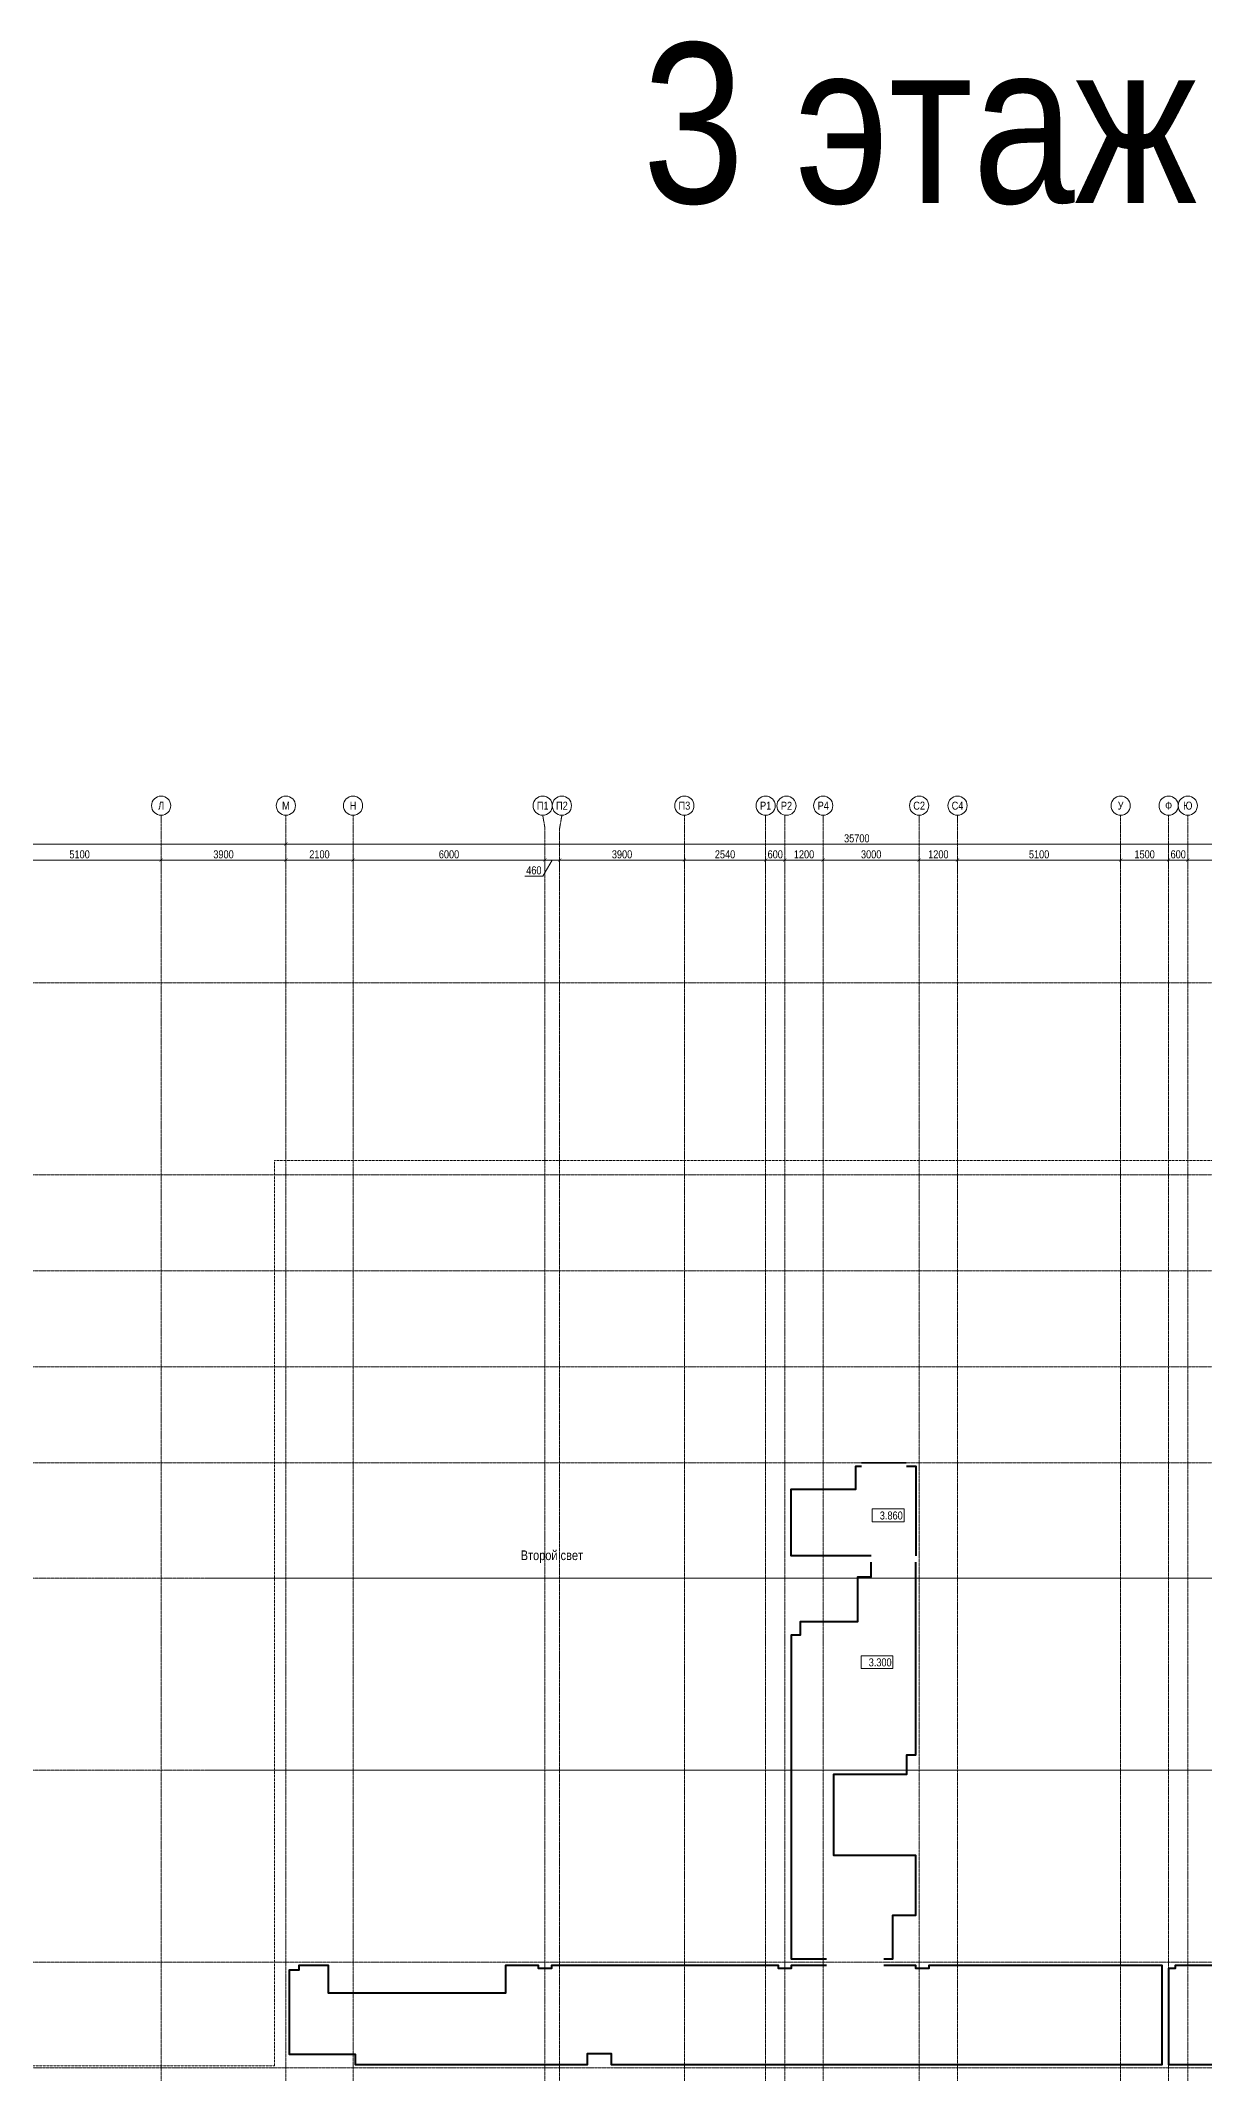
# Model space of a CAD drawing. Header units: millimetres. Extents: x -328335 to 1212475, y -208171 to 164144.
# Drawn here: x 29831 to 66218, y 100625 to 164144 of the extents above; entities that cross this region are included whole.
import ezdxf
from ezdxf.enums import TextEntityAlignment as Align

# ---------------------------------------------------------------- set-up
doc = ezdxf.new("R2010")
doc.units = ezdxf.units.MM
doc.header["$LTSCALE"] = 0.5
doc.linetypes.add('CENTER2', pattern=[28.575, 19.05, -3.175, 3.175, -3.175])
doc.linetypes.add('DASHED', pattern=[19.05, 12.7, -6.35])
doc.layers.get('Defpoints').update_dxf_attribs({"color": 140})
for name, color, linetype, lineweight in [('АИ_Плинтус', 3, 'Continuous', 9), ('АИ_Текст', 7, 'Continuous', 13), ('АР6_потолок_отм', 5, 'Continuous', 5), ('РД_Оси_размер', 8, 'Continuous', 0)]:
    doc.layers.add(name, color=color, linetype=linetype, lineweight=lineweight)
doc.layers.add('АИ_Потолок', color=31, linetype='Continuous')
doc.layers.add('АИ_Т_Профиль', color=2, linetype='Continuous', lineweight=40, true_color=0xffff00)
doc.layers.add('РД_Оси_100', color=7, linetype='Continuous', lineweight=0, true_color=0x525252)
doc.layers.add('АР_Делит', color=120, linetype='Continuous', lineweight=0, plot=False)
doc.styles.add('Arial_Narrow_08', font='ARIALN.TTF', dxfattribs={"width": 0.8})
doc.styles.add('style1', font='ARIALN.TTF')
doc.styles.add('ккк', font='isocpeur.ttf', dxfattribs={"width": 0.85, "oblique": 15})
doc.dimstyles.new('Dim100_ареал', dxfattribs={"dimscale": 100, "dimtxt": 2.5, "dimasz": 1, "dimexe": 1, "dimexo": 1, "dimgap": 0.5, "dimtad": 1, "dimzin": 12, "dimdsep": 46, "dimtxsty": 'style1', "dimblk": 'ARCHTICK', "dimcen": 1, "dimdle": 1, "dimaunit": 1, "dimadec": 0, "dimazin": 3, "dimtfac": 1, "dimtmove": 1, "dimatfit": 3, "dimldrblk": 'OPEN30', "dimfxl": 2, "dimfxlon": 1, "dimtolj": 1, "dimtzin": 0, "dimlwd": 5, "dimlwe": 5, "dimarcsym": 0})

# ---------------------------------------------------------------- blocks, each defined once
blk = doc.blocks.new('A-iden')
at = {"linetype": 'Continuous', "lineweight": 5}
blk.add_circle((0, -4), 3, dxfattribs=at)
at = {"color": 0, "linetype": 'Continuous', "lineweight": 20, "style": 'ккк', "width": 0.85}
blk.add_attdef('ID', text='', height=4, dxfattribs=at).set_placement((0.31, -3.85), align=Align.MIDDLE_CENTER)
blk = doc.blocks.new('_ArchTick')
at = {"color": 0, "linetype": 'ByBlock', "const_width": 0.15}
blk.add_lwpolyline([(-0.5, -0.5), (0.5, 0.5)], dxfattribs=at)
blk = doc.blocks.new('*D427')
at = {"layer": 'Defpoints', "color": 0, "transparency": 16777216}
for p in [(37500, 139039), (0, 137039), (37500, 137039)]:
    blk.add_point(p, dxfattribs=at)
at = {"layer": 'РД_Оси_размер', "color": 0, "lineweight": 5, "transparency": 16777216}
for p, q in [((0, 138839), (0, 139139)), ((37500, 138839), (37500, 139139)), ((-100, 139039), (37600, 139039))]:
    blk.add_line(p, q, dxfattribs=at)
at = {"layer": 'РД_Оси_размер', "color": 0, "lineweight": 5, "transparency": 16777216, "xscale": 100, "yscale": 100, "zscale": 100, "rotation": 180}
blk.add_blockref('_ArchTick', (0, 139039), dxfattribs=at)
at = {"layer": 'РД_Оси_размер', "color": 0, "lineweight": 5, "transparency": 16777216, "xscale": 100, "yscale": 100, "zscale": 100}
blk.add_blockref('_ArchTick', (37500, 139039), dxfattribs=at)
at = {"layer": 'РД_Оси_размер', "color": 0, "transparency": 16777216, "insert": (18750, 139216), "char_height": 250, "attachment_point": 5, "style": 'style1'}
blk.add_mtext('\\A1;37500', dxfattribs=at)
blk = doc.blocks.new('_Open30')
at = {"color": 0, "linetype": 'ByBlock', "lineweight": -2}
for p, q in [((-1, 0.27), (0, 0)), ((0, 0), (-1, -0.27)), ((0, 0), (-1, 0))]:
    blk.add_line(p, q, dxfattribs=at)
blk = doc.blocks.new('*D428')
at = {"layer": 'Defpoints', "color": 0, "transparency": 16777216}
for p in [(73200, 139039), (37500, 137039), (73200, 137039)]:
    blk.add_point(p, dxfattribs=at)
at = {"layer": 'РД_Оси_размер', "color": 0, "lineweight": 5, "transparency": 16777216}
for p, q in [((37500, 138839), (37500, 139139)), ((73200, 138839), (73200, 139139)), ((37400, 139039), (73300, 139039))]:
    blk.add_line(p, q, dxfattribs=at)
at = {"layer": 'РД_Оси_размер', "color": 0, "lineweight": 5, "transparency": 16777216, "xscale": 100, "yscale": 100, "zscale": 100, "rotation": 180}
blk.add_blockref('_ArchTick', (37500, 139039), dxfattribs=at)
at = {"layer": 'РД_Оси_размер', "color": 0, "lineweight": 5, "transparency": 16777216, "xscale": 100, "yscale": 100, "zscale": 100}
blk.add_blockref('_ArchTick', (73200, 139039), dxfattribs=at)
at = {"layer": 'РД_Оси_размер', "color": 0, "transparency": 16777216, "insert": (55350, 139216), "char_height": 250, "attachment_point": 5, "style": 'style1'}
blk.add_mtext('\\A1;35700', dxfattribs=at)
blk = doc.blocks.new('*D443')
at = {"layer": 'Defpoints', "color": 0, "transparency": 16777216}
for p in [(33600, 138539), (28500, 137039), (33600, 137039)]:
    blk.add_point(p, dxfattribs=at)
at = {"layer": 'РД_Оси_размер', "color": 0, "lineweight": 5, "transparency": 16777216}
for p, q in [((28400, 138539), (33700, 138539)), ((28500, 138339), (28500, 138639)), ((33600, 138339), (33600, 138639))]:
    blk.add_line(p, q, dxfattribs=at)
at = {"layer": 'РД_Оси_размер', "color": 0, "lineweight": 5, "transparency": 16777216, "xscale": 100, "yscale": 100, "zscale": 100, "rotation": 180}
blk.add_blockref('_ArchTick', (28500, 138539), dxfattribs=at)
at = {"layer": 'РД_Оси_размер', "color": 0, "lineweight": 5, "transparency": 16777216, "xscale": 100, "yscale": 100, "zscale": 100}
blk.add_blockref('_ArchTick', (33600, 138539), dxfattribs=at)
at = {"layer": 'РД_Оси_размер', "color": 0, "transparency": 16777216, "insert": (31050, 138716), "char_height": 250, "attachment_point": 5, "style": 'style1'}
blk.add_mtext('\\A1;5100', dxfattribs=at)
blk = doc.blocks.new('*D444')
at = {"layer": 'Defpoints', "color": 0, "transparency": 16777216}
for p in [(37500, 138539), (33600, 137039), (37500, 137039)]:
    blk.add_point(p, dxfattribs=at)
at = {"layer": 'РД_Оси_размер', "color": 0, "lineweight": 5, "transparency": 16777216}
for p, q in [((33500, 138539), (37600, 138539)), ((33600, 138339), (33600, 138639)), ((37500, 138339), (37500, 138639))]:
    blk.add_line(p, q, dxfattribs=at)
at = {"layer": 'РД_Оси_размер', "color": 0, "lineweight": 5, "transparency": 16777216, "xscale": 100, "yscale": 100, "zscale": 100, "rotation": 180}
blk.add_blockref('_ArchTick', (33600, 138539), dxfattribs=at)
at = {"layer": 'РД_Оси_размер', "color": 0, "lineweight": 5, "transparency": 16777216, "xscale": 100, "yscale": 100, "zscale": 100}
blk.add_blockref('_ArchTick', (37500, 138539), dxfattribs=at)
at = {"layer": 'РД_Оси_размер', "color": 0, "transparency": 16777216, "insert": (35550, 138716), "char_height": 250, "attachment_point": 5, "style": 'style1'}
blk.add_mtext('\\A1;3900', dxfattribs=at)
blk = doc.blocks.new('*D445')
at = {"layer": 'Defpoints', "color": 0, "transparency": 16777216}
for p in [(39600, 138539), (37500, 137039), (39600, 137039)]:
    blk.add_point(p, dxfattribs=at)
at = {"layer": 'РД_Оси_размер', "color": 0, "lineweight": 5, "transparency": 16777216}
for p, q in [((37400, 138539), (39700, 138539)), ((37500, 138339), (37500, 138639)), ((39600, 138339), (39600, 138639))]:
    blk.add_line(p, q, dxfattribs=at)
at = {"layer": 'РД_Оси_размер', "color": 0, "lineweight": 5, "transparency": 16777216, "xscale": 100, "yscale": 100, "zscale": 100, "rotation": 180}
blk.add_blockref('_ArchTick', (37500, 138539), dxfattribs=at)
at = {"layer": 'РД_Оси_размер', "color": 0, "lineweight": 5, "transparency": 16777216, "xscale": 100, "yscale": 100, "zscale": 100}
blk.add_blockref('_ArchTick', (39600, 138539), dxfattribs=at)
at = {"layer": 'РД_Оси_размер', "color": 0, "transparency": 16777216, "insert": (38550, 138716), "char_height": 250, "attachment_point": 5, "style": 'style1'}
blk.add_mtext('\\A1;2100', dxfattribs=at)
blk = doc.blocks.new('*D446')
at = {"layer": 'Defpoints', "color": 0, "transparency": 16777216}
for p in [(45600, 138539), (39600, 137039), (45600, 137039)]:
    blk.add_point(p, dxfattribs=at)
at = {"layer": 'РД_Оси_размер', "color": 0, "lineweight": 5, "transparency": 16777216}
for p, q in [((39500, 138539), (45700, 138539)), ((39600, 138339), (39600, 138639)), ((45600, 138339), (45600, 138639))]:
    blk.add_line(p, q, dxfattribs=at)
at = {"layer": 'РД_Оси_размер', "color": 0, "lineweight": 5, "transparency": 16777216, "xscale": 100, "yscale": 100, "zscale": 100, "rotation": 180}
blk.add_blockref('_ArchTick', (39600, 138539), dxfattribs=at)
at = {"layer": 'РД_Оси_размер', "color": 0, "lineweight": 5, "transparency": 16777216, "xscale": 100, "yscale": 100, "zscale": 100}
blk.add_blockref('_ArchTick', (45600, 138539), dxfattribs=at)
at = {"layer": 'РД_Оси_размер', "color": 0, "transparency": 16777216, "insert": (42600, 138716), "char_height": 250, "attachment_point": 5, "style": 'style1'}
blk.add_mtext('\\A1;6000', dxfattribs=at)
blk = doc.blocks.new('*D447')
at = {"layer": 'Defpoints', "color": 0, "transparency": 16777216}
for p in [(46060, 138539), (45600, 137039), (46060, 137039)]:
    blk.add_point(p, dxfattribs=at)
at = {"layer": 'РД_Оси_размер', "color": 0, "lineweight": 5, "transparency": 16777216}
for p, q in [((45500, 138539), (46160, 138539)), ((45830, 138539), (45534, 138039)), ((45600, 138339), (45600, 138639)), ((46060, 138339), (46060, 138639)), ((45534, 138039), (44974, 138039))]:
    blk.add_line(p, q, dxfattribs=at)
at = {"layer": 'РД_Оси_размер', "color": 0, "lineweight": 5, "transparency": 16777216, "xscale": 100, "yscale": 100, "zscale": 100, "rotation": 180}
blk.add_blockref('_ArchTick', (45600, 138539), dxfattribs=at)
at = {"layer": 'РД_Оси_размер', "color": 0, "lineweight": 5, "transparency": 16777216, "xscale": 100, "yscale": 100, "zscale": 100}
blk.add_blockref('_ArchTick', (46060, 138539), dxfattribs=at)
at = {"layer": 'РД_Оси_размер', "color": 0, "transparency": 16777216, "insert": (45254, 138216), "char_height": 250, "attachment_point": 5, "style": 'style1'}
blk.add_mtext('\\A1;460', dxfattribs=at)
blk = doc.blocks.new('*D448')
at = {"layer": 'Defpoints', "color": 0, "transparency": 16777216}
for p in [(49960, 138539), (46060, 137039), (49960, 137039)]:
    blk.add_point(p, dxfattribs=at)
at = {"layer": 'РД_Оси_размер', "color": 0, "lineweight": 5, "transparency": 16777216}
for p, q in [((45960, 138539), (50060, 138539)), ((46060, 138339), (46060, 138639)), ((49960, 138339), (49960, 138639))]:
    blk.add_line(p, q, dxfattribs=at)
at = {"layer": 'РД_Оси_размер', "color": 0, "lineweight": 5, "transparency": 16777216, "xscale": 100, "yscale": 100, "zscale": 100, "rotation": 180}
blk.add_blockref('_ArchTick', (46060, 138539), dxfattribs=at)
at = {"layer": 'РД_Оси_размер', "color": 0, "lineweight": 5, "transparency": 16777216, "xscale": 100, "yscale": 100, "zscale": 100}
blk.add_blockref('_ArchTick', (49960, 138539), dxfattribs=at)
at = {"layer": 'РД_Оси_размер', "color": 0, "transparency": 16777216, "insert": (48010, 138716), "char_height": 250, "attachment_point": 5, "style": 'style1'}
blk.add_mtext('\\A1;3900', dxfattribs=at)
blk = doc.blocks.new('*D449')
at = {"layer": 'Defpoints', "color": 0, "transparency": 16777216}
for p in [(52500, 138539), (49960, 137039), (52500, 137039)]:
    blk.add_point(p, dxfattribs=at)
at = {"layer": 'РД_Оси_размер', "color": 0, "lineweight": 5, "transparency": 16777216}
for p, q in [((49860, 138539), (52600, 138539)), ((49960, 138339), (49960, 138639)), ((52500, 138339), (52500, 138639))]:
    blk.add_line(p, q, dxfattribs=at)
at = {"layer": 'РД_Оси_размер', "color": 0, "lineweight": 5, "transparency": 16777216, "xscale": 100, "yscale": 100, "zscale": 100, "rotation": 180}
blk.add_blockref('_ArchTick', (49960, 138539), dxfattribs=at)
at = {"layer": 'РД_Оси_размер', "color": 0, "lineweight": 5, "transparency": 16777216, "xscale": 100, "yscale": 100, "zscale": 100}
blk.add_blockref('_ArchTick', (52500, 138539), dxfattribs=at)
at = {"layer": 'РД_Оси_размер', "color": 0, "transparency": 16777216, "insert": (51230, 138716), "char_height": 250, "attachment_point": 5, "style": 'style1'}
blk.add_mtext('\\A1;2540', dxfattribs=at)
blk = doc.blocks.new('*D450')
at = {"layer": 'Defpoints', "color": 0, "transparency": 16777216}
for p in [(53100, 138539), (52500, 137039), (53100, 137039)]:
    blk.add_point(p, dxfattribs=at)
at = {"layer": 'РД_Оси_размер', "color": 0, "lineweight": 5, "transparency": 16777216}
for p, q in [((52400, 138539), (53200, 138539)), ((52500, 138339), (52500, 138639)), ((53100, 138339), (53100, 138639))]:
    blk.add_line(p, q, dxfattribs=at)
at = {"layer": 'РД_Оси_размер', "color": 0, "lineweight": 5, "transparency": 16777216, "xscale": 100, "yscale": 100, "zscale": 100, "rotation": 180}
blk.add_blockref('_ArchTick', (52500, 138539), dxfattribs=at)
at = {"layer": 'РД_Оси_размер', "color": 0, "lineweight": 5, "transparency": 16777216, "xscale": 100, "yscale": 100, "zscale": 100}
blk.add_blockref('_ArchTick', (53100, 138539), dxfattribs=at)
at = {"layer": 'РД_Оси_размер', "color": 0, "transparency": 16777216, "insert": (52800, 138716), "char_height": 250, "attachment_point": 5, "style": 'style1'}
blk.add_mtext('\\A1;600', dxfattribs=at)
blk = doc.blocks.new('*D451')
at = {"layer": 'Defpoints', "color": 0, "transparency": 16777216}
for p in [(54300, 138539), (53100, 137039), (54300, 137039)]:
    blk.add_point(p, dxfattribs=at)
at = {"layer": 'РД_Оси_размер', "color": 0, "lineweight": 5, "transparency": 16777216}
for p, q in [((53000, 138539), (54400, 138539)), ((53100, 138339), (53100, 138639)), ((54300, 138339), (54300, 138639))]:
    blk.add_line(p, q, dxfattribs=at)
at = {"layer": 'РД_Оси_размер', "color": 0, "lineweight": 5, "transparency": 16777216, "xscale": 100, "yscale": 100, "zscale": 100, "rotation": 180}
blk.add_blockref('_ArchTick', (53100, 138539), dxfattribs=at)
at = {"layer": 'РД_Оси_размер', "color": 0, "lineweight": 5, "transparency": 16777216, "xscale": 100, "yscale": 100, "zscale": 100}
blk.add_blockref('_ArchTick', (54300, 138539), dxfattribs=at)
at = {"layer": 'РД_Оси_размер', "color": 0, "transparency": 16777216, "insert": (53700, 138716), "char_height": 250, "attachment_point": 5, "style": 'style1'}
blk.add_mtext('\\A1;1200', dxfattribs=at)
blk = doc.blocks.new('*D452')
at = {"layer": 'Defpoints', "color": 0, "transparency": 16777216}
for p in [(57300, 138539), (54300, 137039), (57300, 137039)]:
    blk.add_point(p, dxfattribs=at)
at = {"layer": 'РД_Оси_размер', "color": 0, "lineweight": 5, "transparency": 16777216}
for p, q in [((54200, 138539), (57400, 138539)), ((54300, 138339), (54300, 138639)), ((57300, 138339), (57300, 138639))]:
    blk.add_line(p, q, dxfattribs=at)
at = {"layer": 'РД_Оси_размер', "color": 0, "lineweight": 5, "transparency": 16777216, "xscale": 100, "yscale": 100, "zscale": 100, "rotation": 180}
blk.add_blockref('_ArchTick', (54300, 138539), dxfattribs=at)
at = {"layer": 'РД_Оси_размер', "color": 0, "lineweight": 5, "transparency": 16777216, "xscale": 100, "yscale": 100, "zscale": 100}
blk.add_blockref('_ArchTick', (57300, 138539), dxfattribs=at)
at = {"layer": 'РД_Оси_размер', "color": 0, "transparency": 16777216, "insert": (55800, 138716), "char_height": 250, "attachment_point": 5, "style": 'style1'}
blk.add_mtext('\\A1;3000', dxfattribs=at)
blk = doc.blocks.new('*D453')
at = {"layer": 'Defpoints', "color": 0, "transparency": 16777216}
for p in [(58500, 138539), (57300, 137039), (58500, 137039)]:
    blk.add_point(p, dxfattribs=at)
at = {"layer": 'РД_Оси_размер', "color": 0, "lineweight": 5, "transparency": 16777216}
for p, q in [((57200, 138539), (58600, 138539)), ((57300, 138339), (57300, 138639)), ((58500, 138339), (58500, 138639))]:
    blk.add_line(p, q, dxfattribs=at)
at = {"layer": 'РД_Оси_размер', "color": 0, "lineweight": 5, "transparency": 16777216, "xscale": 100, "yscale": 100, "zscale": 100, "rotation": 180}
blk.add_blockref('_ArchTick', (57300, 138539), dxfattribs=at)
at = {"layer": 'РД_Оси_размер', "color": 0, "lineweight": 5, "transparency": 16777216, "xscale": 100, "yscale": 100, "zscale": 100}
blk.add_blockref('_ArchTick', (58500, 138539), dxfattribs=at)
at = {"layer": 'РД_Оси_размер', "color": 0, "transparency": 16777216, "insert": (57900, 138716), "char_height": 250, "attachment_point": 5, "style": 'style1'}
blk.add_mtext('\\A1;1200', dxfattribs=at)
blk = doc.blocks.new('*D454')
at = {"layer": 'Defpoints', "color": 0, "transparency": 16777216}
for p in [(63600, 138539), (58500, 137039), (63600, 137039)]:
    blk.add_point(p, dxfattribs=at)
at = {"layer": 'РД_Оси_размер', "color": 0, "lineweight": 5, "transparency": 16777216}
for p, q in [((58400, 138539), (63700, 138539)), ((58500, 138339), (58500, 138639)), ((63600, 138339), (63600, 138639))]:
    blk.add_line(p, q, dxfattribs=at)
at = {"layer": 'РД_Оси_размер', "color": 0, "lineweight": 5, "transparency": 16777216, "xscale": 100, "yscale": 100, "zscale": 100, "rotation": 180}
blk.add_blockref('_ArchTick', (58500, 138539), dxfattribs=at)
at = {"layer": 'РД_Оси_размер', "color": 0, "lineweight": 5, "transparency": 16777216, "xscale": 100, "yscale": 100, "zscale": 100}
blk.add_blockref('_ArchTick', (63600, 138539), dxfattribs=at)
at = {"layer": 'РД_Оси_размер', "color": 0, "transparency": 16777216, "insert": (61050, 138716), "char_height": 250, "attachment_point": 5, "style": 'style1'}
blk.add_mtext('\\A1;5100', dxfattribs=at)
blk = doc.blocks.new('*D455')
at = {"layer": 'Defpoints', "color": 0, "transparency": 16777216}
for p in [(65100, 138539), (63600, 137039), (65100, 137039)]:
    blk.add_point(p, dxfattribs=at)
at = {"layer": 'РД_Оси_размер', "color": 0, "lineweight": 5, "transparency": 16777216}
for p, q in [((63500, 138539), (65200, 138539)), ((63600, 138339), (63600, 138639)), ((65100, 138339), (65100, 138639))]:
    blk.add_line(p, q, dxfattribs=at)
at = {"layer": 'РД_Оси_размер', "color": 0, "lineweight": 5, "transparency": 16777216, "xscale": 100, "yscale": 100, "zscale": 100, "rotation": 180}
blk.add_blockref('_ArchTick', (63600, 138539), dxfattribs=at)
at = {"layer": 'РД_Оси_размер', "color": 0, "lineweight": 5, "transparency": 16777216, "xscale": 100, "yscale": 100, "zscale": 100}
blk.add_blockref('_ArchTick', (65100, 138539), dxfattribs=at)
at = {"layer": 'РД_Оси_размер', "color": 0, "transparency": 16777216, "insert": (64350, 138716), "char_height": 250, "attachment_point": 5, "style": 'style1'}
blk.add_mtext('\\A1;1500', dxfattribs=at)
blk = doc.blocks.new('*D456')
at = {"layer": 'Defpoints', "color": 0, "transparency": 16777216}
for p in [(65700, 138539), (65100, 137039), (65700, 137039)]:
    blk.add_point(p, dxfattribs=at)
at = {"layer": 'РД_Оси_размер', "color": 0, "lineweight": 5, "transparency": 16777216}
for p, q in [((65000, 138539), (65800, 138539)), ((65100, 138339), (65100, 138639)), ((65700, 138339), (65700, 138639))]:
    blk.add_line(p, q, dxfattribs=at)
at = {"layer": 'РД_Оси_размер', "color": 0, "lineweight": 5, "transparency": 16777216, "xscale": 100, "yscale": 100, "zscale": 100, "rotation": 180}
blk.add_blockref('_ArchTick', (65100, 138539), dxfattribs=at)
at = {"layer": 'РД_Оси_размер', "color": 0, "lineweight": 5, "transparency": 16777216, "xscale": 100, "yscale": 100, "zscale": 100}
blk.add_blockref('_ArchTick', (65700, 138539), dxfattribs=at)
at = {"layer": 'РД_Оси_размер', "color": 0, "transparency": 16777216, "insert": (65400, 138716), "char_height": 250, "attachment_point": 5, "style": 'style1'}
blk.add_mtext('\\A1;600', dxfattribs=at)
blk = doc.blocks.new('*D457')
at = {"layer": 'Defpoints', "color": 0, "transparency": 16777216}
for p in [(73200, 138539), (65700, 137039), (73200, 137039)]:
    blk.add_point(p, dxfattribs=at)
at = {"layer": 'РД_Оси_размер', "color": 0, "lineweight": 5, "transparency": 16777216}
for p, q in [((65600, 138539), (73300, 138539)), ((65700, 138339), (65700, 138639)), ((73200, 138339), (73200, 138639))]:
    blk.add_line(p, q, dxfattribs=at)
at = {"layer": 'РД_Оси_размер', "color": 0, "lineweight": 5, "transparency": 16777216, "xscale": 100, "yscale": 100, "zscale": 100, "rotation": 180}
blk.add_blockref('_ArchTick', (65700, 138539), dxfattribs=at)
at = {"layer": 'РД_Оси_размер', "color": 0, "lineweight": 5, "transparency": 16777216, "xscale": 100, "yscale": 100, "zscale": 100}
blk.add_blockref('_ArchTick', (73200, 138539), dxfattribs=at)
at = {"layer": 'РД_Оси_размер', "color": 0, "transparency": 16777216, "insert": (69450, 138716), "char_height": 250, "attachment_point": 5, "style": 'style1'}
blk.add_mtext('\\A1;7500', dxfattribs=at)
blk = doc.blocks.new('Отметка_план')
at = {"color": 7, "lineweight": 5}
blk.add_lwpolyline([(0, 0), (10, 0), (10, 4), (0, 4)], close=True, dxfattribs=at)
at = {"style": 'Arial_Narrow_08', "width": 0.8}
blk.add_attdef('OTMG', text='', height=2.5, dxfattribs=at).set_placement((9.06, 0.7), align=Align.RIGHT)
blk = doc.blocks.new('2200_АР_ОСИ_3эт_100_6.02.25')
at = {"layer": 'АР_Делит', "color": 5, "linetype": 'DASHED'}
blk.add_lwpolyline([(-355, 13145), (-355, 100855), (37145, 100855), (37145, 129155), (72745, 129155), (72745, 135155), (114955, 135155), (114955, -355)], dxfattribs=at)
at = {"layer": 'РД_Оси_100', "color": 8, "linetype": 'CENTER2', "true_color": 0x808080}
for p, q in [((37500, -6155), (37500, 139938.679)), ((39600, -6155), (39600, 139938.679)), ((49960, -6155), (49960, 139938.679)), ((63600, -6155), (63600, 139938.679)), ((65100, -6155), (65100, 139938.679)), ((-5954.958, 134700), (119910, 134700)), ((-5954.958, 128700), (119910, 128700)), ((-5954.958, 125700), (119910, 125700)), ((-5954.958, 122700), (119910, 122700)), ((-5954.958, 119700), (119910, 119700)), ((-5954.958, 116100), (119910, 116100)), ((35037.55, 116100), (119910, 116100)), ((-5954.958, 110100), (119910, 110100)), ((35037.55, 110100), (119910, 110100)), ((-5954.958, 104100), (119910, 104100))]:
    blk.add_line(p, q, dxfattribs=at)
for points in [[(33600, 139938.679), (33600, -6155)], [(45530, 139938.679), (45600, 139538.679), (45600, -6163.457)], [(46060, -6163.105), (46060, 139538.679), (46130, 139938.679)], [(52500, 139938.679), (52500, -5755), (52358.276, -6155)], [(53100, 139938.679), (53100, -5755), (52949.266, -6155)], [(54300, 139938.679), (54300, -6155)], [(57300, 139938.679), (57300, -6155)], [(58500, 139938.679), (58500, -6155)], [(65700, -6155), (65700, 139938.679)], [(119910, 100950), (119410, 100800), (-5454.958, 100800), (-5954.958, 100950)]]:
    blk.add_lwpolyline(points, dxfattribs=at)
at = {"layer": 'РД_Оси_100', "color": 0}
ref = blk.add_blockref('A-iden', (33600, 140638.679), dxfattribs=dict(at, xscale=100, yscale=100, zscale=100))
ref.add_attrib('ID', 'Л', dxfattribs={"layer": '0', "linetype": 'Continuous', "height": 250, "style": 'style1'}).set_placement((33600, 140238.679), align=Align.MIDDLE)
ref = blk.add_blockref('A-iden', (37500, 140638.679), dxfattribs=dict(at, xscale=100, yscale=100, zscale=100))
ref.add_attrib('ID', 'М', dxfattribs={"layer": '0', "linetype": 'Continuous', "height": 250, "style": 'style1'}).set_placement((37500, 140238.679), align=Align.MIDDLE)
ref = blk.add_blockref('A-iden', (39600, 140638.679), dxfattribs=dict(at, xscale=100, yscale=100, zscale=100))
ref.add_attrib('ID', 'Н', dxfattribs={"layer": '0', "linetype": 'Continuous', "height": 250, "style": 'style1'}).set_placement((39600, 140238.679), align=Align.MIDDLE)
ref = blk.add_blockref('A-iden', (45530, 140638.679), dxfattribs=dict(at, xscale=100, yscale=100, zscale=100))
ref.add_attrib('ID', 'П1', dxfattribs={"layer": '0', "linetype": 'Continuous', "height": 250, "style": 'style1'}).set_placement((45530, 140238.679), align=Align.MIDDLE)
at = {"layer": 'РД_Оси_100', "color": 1}
ref = blk.add_blockref('A-iden', (46130, 140638.679), dxfattribs=dict(at, xscale=100, yscale=100, zscale=100))
ref.add_attrib('ID', 'П2', dxfattribs={"layer": '0', "linetype": 'Continuous', "height": 250, "style": 'style1'}).set_placement((46130, 140238.679), align=Align.MIDDLE)
ref = blk.add_blockref('A-iden', (49960, 140638.679), dxfattribs=dict(at, xscale=100, yscale=100, zscale=100))
ref.add_attrib('ID', 'П3', dxfattribs={"layer": '0', "linetype": 'Continuous', "height": 250, "style": 'style1'}).set_placement((49960, 140238.679), align=Align.MIDDLE)
at = {"layer": 'РД_Оси_100', "color": 0}
ref = blk.add_blockref('A-iden', (52500, 140638.679), dxfattribs=dict(at, xscale=100, yscale=100, zscale=100))
ref.add_attrib('ID', 'Р1', dxfattribs={"layer": '0', "linetype": 'Continuous', "height": 250, "style": 'style1'}).set_placement((52500, 140238.679), align=Align.MIDDLE)
ref = blk.add_blockref('A-iden', (53151.517, 140636.463), dxfattribs=dict(at, xscale=100, yscale=100, zscale=100))
ref.add_attrib('ID', 'Р2', dxfattribs={"layer": '0', "linetype": 'Continuous', "height": 250, "style": 'style1'}).set_placement((53151.517, 140236.463), align=Align.MIDDLE)
ref = blk.add_blockref('A-iden', (54300, 140638.679), dxfattribs=dict(at, xscale=100, yscale=100, zscale=100))
ref.add_attrib('ID', 'Р4', dxfattribs={"layer": '0', "linetype": 'Continuous', "height": 250, "style": 'style1'}).set_placement((54300, 140238.679), align=Align.MIDDLE)
ref = blk.add_blockref('A-iden', (57300, 140638.679), dxfattribs=dict(at, xscale=100, yscale=100, zscale=100))
ref.add_attrib('ID', 'С2', dxfattribs={"layer": '0', "linetype": 'Continuous', "height": 250, "style": 'style1'}).set_placement((57300, 140238.679), align=Align.MIDDLE)
ref = blk.add_blockref('A-iden', (58500, 140638.679), dxfattribs=dict(at, xscale=100, yscale=100, zscale=100))
ref.add_attrib('ID', 'С4', dxfattribs={"layer": '0', "linetype": 'Continuous', "height": 250, "style": 'style1'}).set_placement((58500, 140238.679), align=Align.MIDDLE)
ref = blk.add_blockref('A-iden', (63600, 140638.679), dxfattribs=dict(at, xscale=100, yscale=100, zscale=100))
ref.add_attrib('ID', 'У', dxfattribs={"layer": '0', "linetype": 'Continuous', "height": 250, "style": 'style1'}).set_placement((63600, 140238.679), align=Align.MIDDLE)
ref = blk.add_blockref('A-iden', (65100, 140638.679), dxfattribs=dict(at, xscale=100, yscale=100, zscale=100))
ref.add_attrib('ID', 'Ф', dxfattribs={"layer": '0', "linetype": 'Continuous', "height": 250, "style": 'style1'}).set_placement((65100, 140238.679), align=Align.MIDDLE)
ref = blk.add_blockref('A-iden', (65700, 140638.679), dxfattribs=dict(at, xscale=100, yscale=100, zscale=100))
ref.add_attrib('ID', 'Ю', dxfattribs={"layer": '0', "linetype": 'Continuous', "height": 250, "style": 'style1'}).set_placement((65700, 140238.679), align=Align.MIDDLE)
at = {"layer": 'РД_Оси_размер'}
for base, p1, p2, picture, middle in [((37500, 139038.679), (0, 137038.679), (37500, 137038.679), '*D427', (18750, 139216.322)), ((73200, 139038.679), (37500, 137038.679), (73200, 137038.679), '*D428', (55350, 139216.322)), ((33600, 138538.679), (28500, 137038.679), (33600, 137038.679), '*D443', (31050, 138716.322)), ((37500, 138538.679), (33600, 137038.679), (37500, 137038.679), '*D444', (35550, 138716.322)), ((39600, 138538.679), (37500, 137038.679), (39600, 137038.679), '*D445', (38550, 138716.322)), ((45600, 138538.679), (39600, 137038.679), (45600, 137038.679), '*D446', (42600, 138716.322)), ((49960, 138538.679), (46060, 137038.679), (49960, 137038.679), '*D448', (48010, 138716.322)), ((52500, 138538.679), (49960, 137038.679), (52500, 137038.679), '*D449', (51230, 138716.322)), ((53100, 138538.679), (52500, 137038.679), (53100, 137038.679), '*D450', (52800, 138716.322)), ((54300, 138538.679), (53100, 137038.679), (54300, 137038.679), '*D451', (53700, 138716.322)), ((57300, 138538.679), (54300, 137038.679), (57300, 137038.679), '*D452', (55800, 138716.322)), ((58500, 138538.679), (57300, 137038.679), (58500, 137038.679), '*D453', (57900, 138716.322)), ((63600, 138538.679), (58500, 137038.679), (63600, 137038.679), '*D454', (61050, 138716.322)), ((65100, 138538.679), (63600, 137038.679), (65100, 137038.679), '*D455', (64350, 138716.322)), ((65700, 138538.679), (65100, 137038.679), (65700, 137038.679), '*D456', (65400, 138716.322)), ((73200, 138538.679), (65700, 137038.679), (73200, 137038.679), '*D457', (69450, 138716.322))]:
    dim = blk.add_linear_dim(base=base, p1=p1, p2=p2, dimstyle='Dim100_ареал', dxfattribs=at)
    dim.commit()
    dim.dimension.update_dxf_attribs({"geometry": picture, "text_midpoint": middle})
dim = blk.add_linear_dim(base=(46060, 138538.679), p1=(45600, 137038.679), p2=(46060, 137038.679), dimstyle='Dim100_ареал', dxfattribs=at)
dim.commit()
dim.dimension.update_dxf_attribs({"geometry": '*D447', "text_midpoint": (45484.181, 138038.679), "dimtype": 128})

msp = doc.modelspace()

# ---------------------------------------------------------------- linework, layer by layer
at = {"layer": 'АИ_Плинтус', "color": 92, "linetype": 'ByBlock', "lineweight": 40}
for points in [[(55799.996, 116800), (55250.382, 116800), (55250, 116800), (53300, 116800), (53299.997, 116993.823), (53301.569, 118880.904), (55320, 118880.151), (55320, 119600), (55500, 119600)], [(56900, 119600), (57200, 119600), (57200, 116800)], [(55790.382, 116600), (55790.382, 116130), (55370.382, 116130), (55370.382, 114730), (53580.134, 114730), (53580.134, 114320), (53300, 114320), (53299.996, 104200), (54400.021, 104200)], [(56200.021, 104200), (56480, 104200), (56480, 105570), (57200.805, 105570.053), (57200.805, 107430), (54630, 107430), (54630, 109970), (56919.994, 109970), (56919.994, 110580), (57199.995, 110580), (57200, 116600)], [(54400.021, 104000), (53299.996, 104000), (53299.996, 103900), (52899.996, 103900), (52899.996, 104000), (45799.996, 104000), (45799.996, 103900), (45399.996, 103900), (45399.996, 104000), (44370, 104000), (44370, 103130), (38830, 103130), (38830, 104000), (37900, 104000.022), (37899.996, 103850), (37600, 103850), (37600, 101220), (39670, 101220), (39670, 100900), (46930, 100900), (46930, 101250), (47670, 101250), (47670, 100900), (64899.996, 100900), (64899.996, 104000), (57600, 104000), (57600, 103900), (57199.996, 103900), (57199.996, 104000), (56200.021, 104000)]]:
    msp.add_lwpolyline(points, dxfattribs=at)
at = {"layer": 'АИ_Плинтус', "color": 24, "linetype": 'ByBlock', "lineweight": 40, "true_color": 0xa52900, "transparency": 33554653}
msp.add_lwpolyline([(72599.997, 104000), (65299.996, 104000), (65299.996, 103900), (65100, 103900), (65100, 100900), (68850, 100900)], dxfattribs=at)
at = {"layer": 'АИ_Т_Профиль', "linetype": 'ByBlock', "lineweight": 35, "transparency": 33554653}
msp.add_lwpolyline([(55499.996, 119703.551), (56899.996, 119703.551)], dxfattribs=at)

# ---------------------------------------------------------------- block references
at = {"layer": 'АР6_потолок_отм', "transparency": 33554653}
ref = msp.add_blockref('Отметка_план', (55829.353, 117862.418), dxfattribs=dict(at, xscale=100, yscale=100, zscale=100))
ref.add_attrib('OTMG', '3.860', dxfattribs={"layer": '0', "color": 0, "height": 250, "style": 'style1'}).set_placement((56786.771, 118182.235), align=Align.TOP_RIGHT)
at = {"layer": 'АР6_потолок_отм'}
ref = msp.add_blockref('Отметка_план', (55481.971, 113272.614), dxfattribs=dict(at, xscale=100, yscale=100, zscale=100))
ref.add_attrib('OTMG', '3.300', dxfattribs={"layer": '0', "color": 0, "height": 250, "style": 'style1'}).set_placement((56439.389, 113592.43), align=Align.TOP_RIGHT)
at = {"layer": 'РД_Оси_100'}
msp.add_blockref('2200_АР_ОСИ_3эт_100_6.02.25', (0, 0), dxfattribs=at)

# ---------------------------------------------------------------- texts
at = {"layer": 'АИ_Потолок', "color": 7, "insert": (45816.883, 116768.818), "char_height": 300, "width": 4221.80235, "attachment_point": 5, "style": 'style1'}
msp.add_mtext('Второй свет', dxfattribs=at)
at = {"layer": 'АИ_Текст', "insert": (57319.237, 161533.592), "char_height": 5000, "width": 38512.63291, "attachment_point": 5, "style": 'style1'}
msp.add_mtext('3 этаж', dxfattribs=at)

doc.saveas('drawing.dxf')
